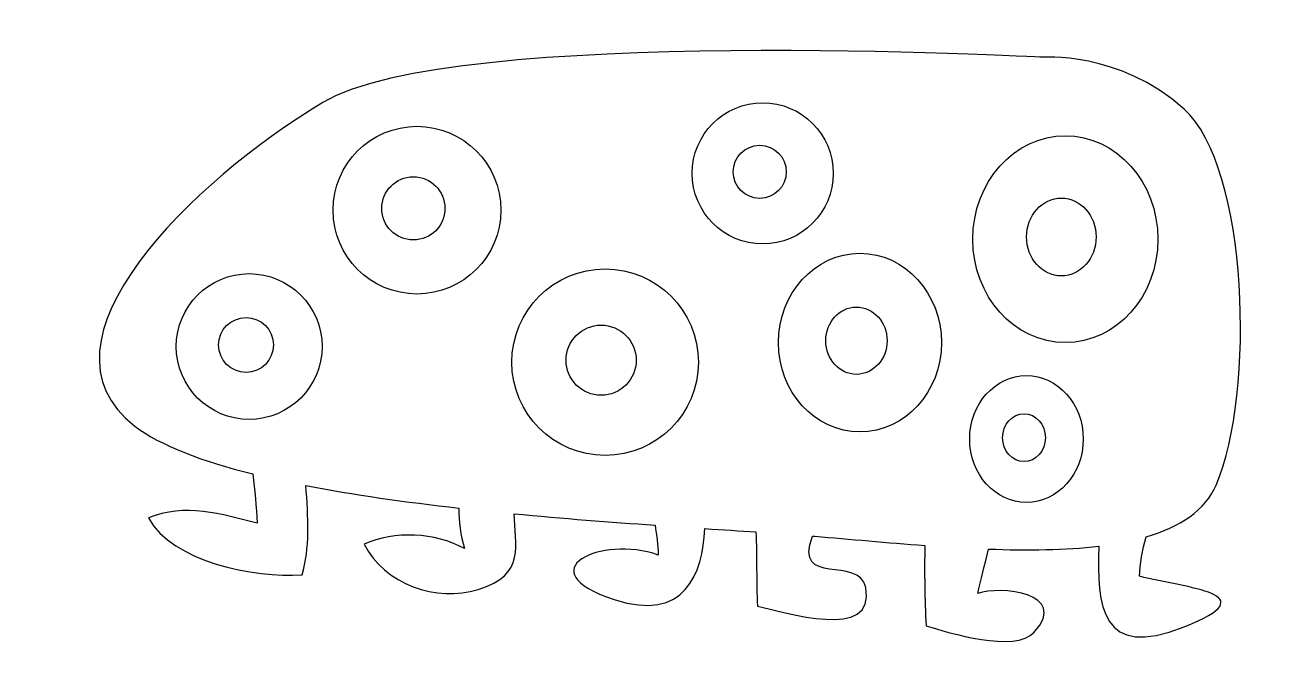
# Model space of a CAD drawing. Header units: centimetres. Extents: x -10.2 to 9.4, y -5 to 5.1.
import ezdxf

# ---------------------------------------------------------------- set-up
doc = ezdxf.new("R2010")
doc.units = ezdxf.units.CM
doc.header["$MEASUREMENT"] = 0
doc.layers.add('Camada 1', color=7, linetype='Continuous')

msp = doc.modelspace()

# ---------------------------------------------------------------- linework, layer by layer
at = {"layer": 'Camada 1'}
for points, knots in [([(8.10014, -4.42666), (6.78238, -4.95027), (6.72873, -4.09561), (6.75632, -3.1533), (6.75632, -3.1533), (6.23051, -3.21669), (5.63512, -3.22286), (5.01655, -3.19992), (5.01655, -3.19992), (4.96686, -3.43775), (4.88847, -3.69591), (4.85113, -3.90062), (4.85113, -3.90062), (5.19345, -3.77365), (6.3038, -3.88649), (5.74114, -4.50794), (5.74114, -4.50794), (5.43396, -4.84647), (4.39534, -4.51741), (4.03691, -4.40877), (4.03691, -4.40877), (4.01019, -3.99314), (4.01154, -3.56737), (4.01484, -3.1429), (4.01484, -3.1429), (3.42342, -3.09961), (2.83358, -3.04397), (2.28476, -2.99825), (2.28476, -2.99825), (2.27262, -2.99738), (2.25939, -2.99627), (2.24722, -2.99539), (2.24722, -2.99539), (1.94025, -3.81803), (2.98329, -3.28955), (3.08574, -3.80631), (3.08574, -3.80631), (3.25491, -4.66139), (1.79053, -4.18834), (1.37955, -4.1018), (1.37955, -4.1018), (1.35637, -3.70913), (1.37648, -3.31959), (1.3546, -2.93046), (1.3546, -2.93046), (1.10306, -2.91369), (0.8352, -2.89601), (0.55011, -2.87701), (0.55011, -2.87701), (0.51413, -3.58877), (0.23962, -4.35971), (-0.87808, -3.99535), (-0.87808, -3.99535), (-2.27222, -3.54085), (-1.07903, -2.97506), (-0.18487, -3.29397), (-0.18487, -3.29397), (-0.18863, -3.1376), (-0.20829, -2.98102), (-0.23456, -2.82357), (-0.23456, -2.82357), (-0.93351, -2.77478), (-1.689, -2.7167), (-2.45312, -2.64336), (-2.45312, -2.64336), (-2.44762, -3.13141), (-2.25172, -3.60136), (-3.02025, -3.83721), (-3.02025, -3.83721), (-3.67327, -4.0375), (-4.50274, -3.75728), (-4.81854, -3.12037), (-4.81854, -3.12037), (-4.33536, -2.90791), (-3.70684, -2.93794), (-3.23424, -3.19168), (-3.23424, -3.19168), (-3.3007, -2.97856), (-3.32698, -2.767), (-3.32655, -2.55324), (-3.32655, -2.55324), (-4.16486, -2.45915), (-4.98858, -2.34388), (-5.73569, -2.19899), (-5.73569, -2.19899), (-5.69881, -2.69059), (-5.66788, -3.19544), (-5.79599, -3.6053), (-5.79599, -3.6053), (-6.55566, -3.65324), (-7.835, -3.4039), (-8.21574, -2.71), (-8.21574, -2.71), (-7.65104, -2.47039), (-7.05102, -2.65084), (-6.50246, -2.7926), (-6.50246, -2.7926), (-6.50799, -2.52714), (-6.55104, -2.27142), (-6.56871, -2.01568), (-6.56871, -2.01568), (-7.37034, -1.81539), (-8.02778, -1.56962), (-8.42773, -1.26373), (-8.42773, -1.26373), (-10.16197, 0.06241), (-7.50904, 2.6131), (-5.46892, 3.83744), (-5.46892, 3.83744), (-3.42837, 5.06169), (5.85594, 4.55157), (5.85594, 4.55157), (5.85594, 4.55157), (5.85594, 4.55157), (7.08006, 4.65359), (8.10011, 3.73536), (8.10011, 3.73536), (9.12018, 2.8171), (9.22242, -0.75388), (8.61046, -2.18202), (8.61046, -2.18202), (8.43401, -2.5939), (8.03629, -2.85229), (7.50164, -3.00776), (7.50164, -3.00776), (7.43846, -3.21006), (7.41107, -3.44149), (7.39607, -3.62831), (7.39607, -3.62831), (8.14763, -3.82156), (9.43996, -3.89401), (8.10014, -4.42666)], [0, 0, 0, 0, 0.02941176, 0.02941176, 0.02941176, 0.02941176, 0.05882353, 0.05882353, 0.05882353, 0.05882353, 0.08823529, 0.08823529, 0.08823529, 0.08823529, 0.11764706, 0.11764706, 0.11764706, 0.11764706, 0.14705882, 0.14705882, 0.14705882, 0.14705882, 0.17647059, 0.17647059, 0.17647059, 0.17647059, 0.20588235, 0.20588235, 0.20588235, 0.20588235, 0.23529412, 0.23529412, 0.23529412, 0.23529412, 0.26470588, 0.26470588, 0.26470588, 0.26470588, 0.29411765, 0.29411765, 0.29411765, 0.29411765, 0.32352941, 0.32352941, 0.32352941, 0.32352941, 0.35294118, 0.35294118, 0.35294118, 0.35294118, 0.38235294, 0.38235294, 0.38235294, 0.38235294, 0.41176471, 0.41176471, 0.41176471, 0.41176471, 0.44117647, 0.44117647, 0.44117647, 0.44117647, 0.47058824, 0.47058824, 0.47058824, 0.47058824, 0.5, 0.5, 0.5, 0.5, 0.52941176, 0.52941176, 0.52941176, 0.52941176, 0.55882353, 0.55882353, 0.55882353, 0.55882353, 0.58823529, 0.58823529, 0.58823529, 0.58823529, 0.61764706, 0.61764706, 0.61764706, 0.61764706, 0.64705882, 0.64705882, 0.64705882, 0.64705882, 0.67647059, 0.67647059, 0.67647059, 0.67647059, 0.70588235, 0.70588235, 0.70588235, 0.70588235, 0.73529412, 0.73529412, 0.73529412, 0.73529412, 0.76470588, 0.76470588, 0.76470588, 0.76470588, 0.79411765, 0.79411765, 0.79411765, 0.79411765, 0.82352941, 0.82352941, 0.82352941, 0.82352941, 0.85294118, 0.85294118, 0.85294118, 0.85294118, 0.88235294, 0.88235294, 0.88235294, 0.88235294, 0.91176471, 0.91176471, 0.91176471, 0.91176471, 0.94117647, 0.94117647, 0.94117647, 0.94117647, 1, 1, 1, 1]), ([(1.46214, 3.83339), (0.8482, 3.83339), (0.35041, 3.33563), (0.35041, 2.72169), (0.35041, 2.72169), (0.35041, 2.10775), (0.84817, 1.60996), (1.46214, 1.60996), (1.46214, 1.60996), (2.07563, 1.60996), (2.57339, 2.10772), (2.57339, 2.72169), (2.57339, 2.72169), (2.57339, 3.33566), (2.0756, 3.83339), (1.46214, 3.83339)], [0, 0, 0, 0, 0.2, 0.2, 0.2, 0.2, 0.4, 0.4, 0.4, 0.4, 0.6, 0.6, 0.6, 0.6, 1, 1, 1, 1]), ([(-3.9851, 3.46284), (-4.71495, 3.46284), (-5.30659, 2.87099), (-5.30659, 2.14111), (-5.30659, 2.14111), (-5.30659, 1.41123), (-4.71496, 0.81962), (-3.9851, 0.81962), (-3.9851, 0.81962), (-3.25501, 0.81962), (-2.66337, 1.41123), (-2.66337, 2.14111), (-2.66337, 2.14111), (-2.66337, 2.87099), (-3.25501, 3.46284), (-3.9851, 3.46284)], [0, 0, 0, 0, 0.2, 0.2, 0.2, 0.2, 0.4, 0.4, 0.4, 0.4, 0.6, 0.6, 0.6, 0.6, 1, 1, 1, 1]), ([(1.41401, 3.16381), (1.18366, 3.16381), (0.99618, 2.97678), (0.99618, 2.74553), (0.99618, 2.74553), (0.99618, 2.51455), (1.18366, 2.32725), (1.41401, 2.32725), (1.41401, 2.32725), (1.64499, 2.32725), (1.83271, 2.51452), (1.83271, 2.74553), (1.83271, 2.74553), (1.83272, 2.97677), (1.64499, 3.16381), (1.41401, 3.16381)], [0, 0, 0, 0, 0.2, 0.2, 0.2, 0.2, 0.4, 0.4, 0.4, 0.4, 0.6, 0.6, 0.6, 0.6, 1, 1, 1, 1]), ([(6.22961, 3.31441), (5.42485, 3.31441), (4.77228, 2.58432), (4.77228, 1.68397), (4.77228, 1.68397), (4.77228, 0.78383), (5.42485, 0.05374), (6.22961, 0.05374), (6.22961, 0.05374), (7.03458, 0.05374), (7.68738, 0.78383), (7.68738, 1.68397), (7.68738, 1.68397), (7.68739, 2.58434), (7.03458, 3.31441), (6.22961, 3.31441)], [0, 0, 0, 0, 0.2, 0.2, 0.2, 0.2, 0.4, 0.4, 0.4, 0.4, 0.6, 0.6, 0.6, 0.6, 1, 1, 1, 1]), ([(-4.04185, 2.66692), (-4.31636, 2.66692), (-4.5394, 2.44433), (-4.5394, 2.16958), (-4.5394, 2.16958), (-4.5394, 1.89486), (-4.31636, 1.67227), (-4.04185, 1.67227), (-4.04185, 1.67227), (-3.76713, 1.67227), (-3.54451, 1.89486), (-3.54451, 2.16958), (-3.54451, 2.16958), (-3.54452, 2.44433), (-3.76714, 2.66692), (-4.04185, 2.66692)], [0, 0, 0, 0, 0.2, 0.2, 0.2, 0.2, 0.4, 0.4, 0.4, 0.4, 0.6, 0.6, 0.6, 0.6, 1, 1, 1, 1]), ([(6.16688, 2.33257), (5.86454, 2.33257), (5.61898, 2.0583), (5.61898, 1.71908), (5.61898, 1.71908), (5.61898, 1.38031), (5.86454, 1.10556), (6.16688, 1.10556), (6.16688, 1.10556), (6.47009, 1.10556), (6.71544, 1.3803), (6.71544, 1.71908), (6.71544, 1.71908), (6.71547, 2.0583), (6.47009, 2.33257), (6.16688, 2.33257)], [0, 0, 0, 0, 0.2, 0.2, 0.2, 0.2, 0.4, 0.4, 0.4, 0.4, 0.6, 0.6, 0.6, 0.6, 1, 1, 1, 1]), ([(2.99365, 1.4618), (2.28412, 1.4618), (1.70926, 0.83132), (1.70926, 0.05374), (1.70926, 0.05374), (1.70926, -0.72384), (2.28412, -1.35435), (2.99365, -1.35435), (2.99365, -1.35435), (3.703, -1.35435), (4.27807, -0.72385), (4.27807, 0.05374), (4.27807, 0.05374), (4.27807, 0.83133), (3.70298, 1.4618), (2.99365, 1.4618)], [0, 0, 0, 0, 0.2, 0.2, 0.2, 0.2, 0.4, 0.4, 0.4, 0.4, 0.6, 0.6, 0.6, 0.6, 1, 1, 1, 1]), ([(-1.02031, 1.21491), (-1.83234, 1.21491), (-2.49044, 0.55681), (-2.49044, -0.25522), (-2.49044, -0.25522), (-2.49044, -1.06656), (-1.83234, -1.72469), (-1.02031, -1.72469), (-1.02031, -1.72469), (-0.20894, -1.72469), (0.44937, -1.06657), (0.44937, -0.25522), (0.44937, -0.25522), (0.44937, 0.55682), (-0.20897, 1.21491), (-1.02031, 1.21491)], [0, 0, 0, 0, 0.2, 0.2, 0.2, 0.2, 0.4, 0.4, 0.4, 0.4, 0.6, 0.6, 0.6, 0.6, 1, 1, 1, 1]), ([(-6.6281, 1.1407), (-7.26278, 1.1407), (-7.77689, 0.62638), (-7.77689, -0.00788), (-7.77689, -0.00788), (-7.77689, -0.64235), (-7.26278, -1.1567), (-6.6281, -1.1567), (-6.6281, -1.1567), (-5.99408, -1.1567), (-5.47994, -0.64238), (-5.47994, -0.00788), (-5.47994, -0.00788), (-5.47997, 0.62637), (-5.99408, 1.1407), (-6.6281, 1.1407)], [0, 0, 0, 0, 0.2, 0.2, 0.2, 0.2, 0.4, 0.4, 0.4, 0.4, 0.6, 0.6, 0.6, 0.6, 1, 1, 1, 1]), ([(2.93846, 0.61378), (2.67168, 0.61378), (2.45525, 0.37682), (2.45525, 0.084), (2.45525, 0.084), (2.45525, -0.20884), (2.67168, -0.44601), (2.93846, -0.44601), (2.93846, -0.44601), (3.20521, -0.44601), (3.42164, -0.20884), (3.42164, 0.084), (3.42164, 0.084), (3.42162, 0.37682), (3.20522, 0.61378), (2.93846, 0.61378)], [0, 0, 0, 0, 0.2, 0.2, 0.2, 0.2, 0.4, 0.4, 0.4, 0.4, 0.6, 0.6, 0.6, 0.6, 1, 1, 1, 1]), ([(-6.67779, 0.44881), (-6.91652, 0.44881), (-7.10975, 0.25535), (-7.10975, 0.01685), (-7.10975, 0.01685), (-7.10975, -0.2221), (-6.91652, -0.41556), (-6.67779, -0.41556), (-6.67779, -0.41556), (-6.43927, -0.41556), (-6.24562, -0.2221), (-6.24562, 0.01685), (-6.24562, 0.01685), (-6.24562, 0.25535), (-6.43927, 0.44881), (-6.67779, 0.44881)], [0, 0, 0, 0, 0.2, 0.2, 0.2, 0.2, 0.4, 0.4, 0.4, 0.4, 0.6, 0.6, 0.6, 0.6, 1, 1, 1, 1]), ([(-1.08392, 0.32978), (-1.38891, 0.32978), (-1.6369, 0.08224), (-1.6369, -0.22341), (-1.6369, -0.22341), (-1.6369, -0.52906), (-1.38888, -0.77639), (-1.08392, -0.77639), (-1.08392, -0.77639), (-0.77827, -0.77639), (-0.53094, -0.52903), (-0.53094, -0.22341), (-0.53094, -0.22341), (-0.53094, 0.08221), (-0.77827, 0.32978), (-1.08392, 0.32978)], [0, 0, 0, 0, 0.2, 0.2, 0.2, 0.2, 0.4, 0.4, 0.4, 0.4, 0.6, 0.6, 0.6, 0.6, 1, 1, 1, 1]), ([(5.61724, -0.46501), (5.12345, -0.46501), (4.72282, -0.91311), (4.72282, -1.46564), (4.72282, -1.46564), (4.72282, -2.01796), (5.12345, -2.46606), (5.61724, -2.46606), (5.61724, -2.46606), (6.11103, -2.46606), (6.51143, -2.01796), (6.51143, -1.46564), (6.51143, -1.46564), (6.51142, -0.9131), (6.11103, -0.46501), (5.61724, -0.46501)], [0, 0, 0, 0, 0.2, 0.2, 0.2, 0.2, 0.4, 0.4, 0.4, 0.4, 0.6, 0.6, 0.6, 0.6, 1, 1, 1, 1]), ([(5.57858, -1.06749), (5.39308, -1.06749), (5.242, -1.23598), (5.242, -1.44423), (5.242, -1.44423), (5.242, -1.65225), (5.39308, -1.82055), (5.57858, -1.82055), (5.57858, -1.82055), (5.76498, -1.82055), (5.91516, -1.65227), (5.91516, -1.44423), (5.91516, -1.44423), (5.91516, -1.23597), (5.76498, -1.06749), (5.57858, -1.06749)], [0, 0, 0, 0, 0.2, 0.2, 0.2, 0.2, 0.4, 0.4, 0.4, 0.4, 0.6, 0.6, 0.6, 0.6, 1, 1, 1, 1])]:
    msp.add_open_spline(points, degree=3, knots=knots, dxfattribs=at)

doc.saveas('drawing.dxf')
